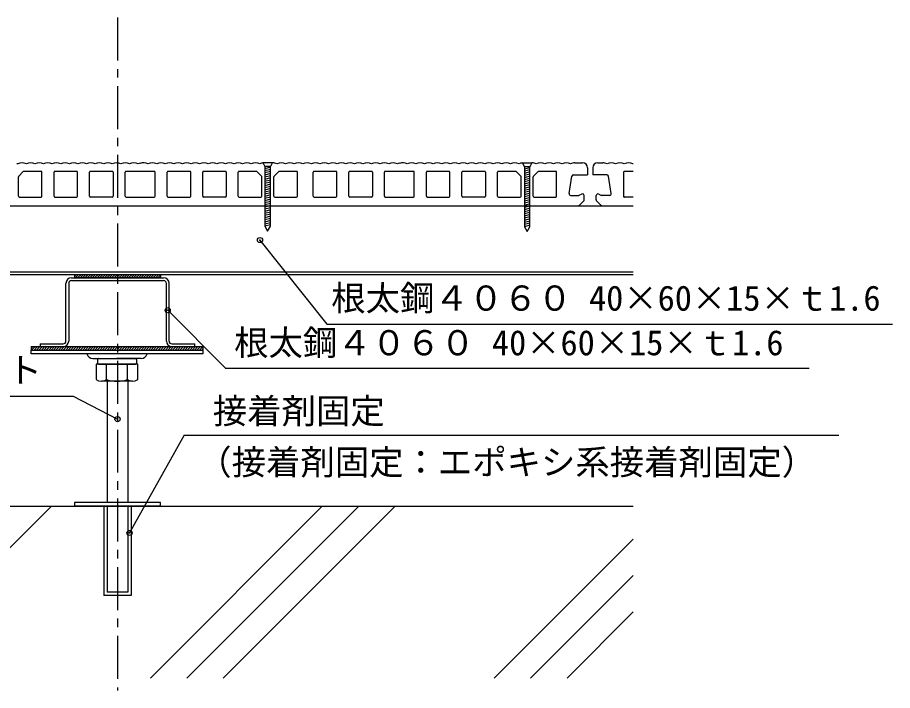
# Model space of a CAD drawing. Units: millimetres, scale not verified. Extents: x -1033 to 1029, y -737 to 700.
# Drawn here: x -438 to 71, y -428 to -36 of the extents above; entities that cross this region are included whole.
import ezdxf
from ezdxf.enums import TextEntityAlignment as Align

# ---------------------------------------------------------------- set-up
doc = ezdxf.new("R2010")
doc.units = ezdxf.units.MM
doc.header["$LTSCALE"] = 5
doc.header["$PDMODE"] = 32
doc.header["$PDSIZE"] = 3
doc.linetypes.add('CHAIN1', pattern=[8, 5, -1, 1, -1])
for name, color, linetype in [('0-0_中心線', 4, 'CHAIN1'), ('0-1_中線', 7, 'Continuous'), ('0-2_太線１', 3, 'Continuous'), ('0-3_太線２', 2, 'Continuous'), ('0-6_文字', 7, 'Continuous')]:
    doc.layers.add(name, color=color, linetype=linetype)
doc.styles.add('ＭＳ ゴシック', font='')
doc.styles.get('ＭＳ ゴシック').set_extended_font_data('MS Gothic')

msp = doc.modelspace()

# ---------------------------------------------------------------- linework, layer by layer
at = {"layer": '0-0_中心線'}
msp.add_line((-380.012, -36.173), (-380.012, -428.024), dxfattribs=at)
at = {"layer": '0-1_中線'}
for p, q in [((-295.504, -120.511), (-289.904, -120.511)), ((-144.568, -120.782), (-138.968, -120.782)), ((-291.104, -123.364), (-294.304, -124.221)), ((-291.104, -124.606), (-294.304, -125.464)), ((-291.104, -125.848), (-294.304, -126.706)), ((-291.104, -127.091), (-294.304, -127.948)), ((-140.168, -123.635), (-143.368, -124.492)), ((-140.168, -124.877), (-143.368, -125.735)), ((-140.168, -126.12), (-143.368, -126.977)), ((-291.104, -128.333), (-294.304, -129.191)), ((-291.104, -129.575), (-294.304, -130.433)), ((-291.104, -130.818), (-294.304, -131.675)), ((-291.104, -132.06), (-294.304, -132.918)), ((-140.168, -127.362), (-143.368, -128.219)), ((-140.168, -128.604), (-143.368, -129.462)), ((-140.168, -129.847), (-143.368, -130.704)), ((-140.168, -131.089), (-143.368, -131.946)), ((-140.168, -132.331), (-143.368, -133.189)), ((-291.104, -133.302), (-294.304, -134.16)), ((-291.104, -134.545), (-294.304, -135.402)), ((-291.104, -135.787), (-294.304, -136.645)), ((-291.104, -137.029), (-294.304, -137.887)), ((-140.168, -133.574), (-143.368, -134.431)), ((-140.168, -134.816), (-143.368, -135.673)), ((-140.168, -136.058), (-143.368, -136.916)), ((-140.168, -137.301), (-143.368, -138.158)), ((-291.104, -138.272), (-294.304, -139.129)), ((-291.104, -139.514), (-294.304, -140.372)), ((-291.104, -140.756), (-294.304, -141.614)), ((-291.104, -141.999), (-294.304, -142.856)), ((-140.168, -138.543), (-143.368, -139.4)), ((-140.168, -139.785), (-143.368, -140.643)), ((-140.168, -141.028), (-143.368, -141.885)), ((-140.168, -142.27), (-143.368, -143.127)), ((-680.012, -145.773), (-80.012, -145.773)), ((-291.104, -143.241), (-294.304, -144.098)), ((-291.104, -144.483), (-294.304, -145.341)), ((-291.104, -145.726), (-294.304, -146.583)), ((-291.104, -146.968), (-294.304, -147.826)), ((-140.168, -143.512), (-143.368, -144.37)), ((-140.168, -144.755), (-143.368, -145.612)), ((-140.168, -145.997), (-143.368, -146.854)), ((-140.168, -147.239), (-143.368, -148.097)), ((-291.104, -148.21), (-294.304, -149.068)), ((-291.104, -149.453), (-294.304, -150.31)), ((-291.104, -150.695), (-294.304, -151.552)), ((-291.104, -151.937), (-294.304, -152.795)), ((-140.168, -148.482), (-143.368, -149.339)), ((-140.168, -149.724), (-143.368, -150.581)), ((-140.168, -150.966), (-143.368, -151.824)), ((-140.168, -152.209), (-143.368, -153.066)), ((-291.104, -153.18), (-294.304, -154.037)), ((-291.104, -154.422), (-294.304, -155.28)), ((-291.104, -155.664), (-294.304, -156.522)), ((-291.104, -156.907), (-294.304, -157.764)), ((-140.168, -153.451), (-143.368, -154.308)), ((-140.168, -154.693), (-143.368, -155.551)), ((-140.168, -155.936), (-143.368, -156.793)), ((-140.168, -157.178), (-143.368, -158.035)), ((-680.012, -184.173), (-80.012, -184.173)), ((-680.012, -185.773), (-80.012, -185.773)), ((-406.812, -187.773), (-353.212, -187.773)), ((-410.012, -224.573), (-410.012, -190.973)), ((-408.412, -190.973), (-408.412, -224.573)), ((-406.812, -189.373), (-353.212, -189.373)), ((-351.612, -224.573), (-351.612, -190.973)), ((-350.012, -224.573), (-350.012, -190.973)), ((-425.012, -226.173), (-425.012, -227.773)), ((-425.012, -226.173), (-411.612, -226.173)), ((-425.012, -227.773), (-411.612, -227.773)), ((-348.412, -226.173), (-335.012, -226.173)), ((-348.412, -227.773), (-335.012, -227.773)), ((-335.012, -227.773), (-335.012, -226.173)), ((-430.325, -229.773), (-330.325, -229.773)), ((-330.325, -229.773), (-330.325, -232.073)), ((-394.325, -234.773), (-380.325, -234.773)), ((-392.45, -237.973), (-392.45, -247.035)), ((-368.201, -237.973), (-392.45, -237.973)), ((-391.675, -235.273), (-391.675, -237.473)), ((-391.175, -234.773), (-369.475, -234.773)), ((-391.175, -237.973), (-369.475, -237.973)), ((-370.325, -237.973), (-390.325, -237.973)), ((-386.388, -247.035), (-386.388, -237.973)), ((-366.325, -234.773), (-380.325, -234.773)), ((-374.263, -247.035), (-374.263, -237.973)), ((-368.975, -235.273), (-368.975, -237.473)), ((-368.201, -247.035), (-368.201, -237.973)), ((-371.232, -247.973), (-389.419, -247.973)), ((-386.012, -247.973), (-386.012, -318.473)), ((-374.012, -247.973), (-374.012, -318.473)), ((-405.012, -318.473), (-405.012, -320.773)), ((-405.012, -318.473), (-405.012, -320.773)), ((-355.012, -320.773), (-355.012, -318.473)), ((-680.012, -320.773), (-80.012, -320.773)), ((-418.498, -320.773), (-518.498, -420.773)), ((-355.012, -320.773), (-405.012, -320.773)), ((-388.012, -320.773), (-388.012, -372.773)), ((-386.012, -320.773), (-386.012, -370.773)), ((-374.012, -320.773), (-374.012, -370.773)), ((-372.012, -320.773), (-372.012, -372.773)), ((-260.925, -320.773), (-360.925, -420.773)), ((-239.712, -320.773), (-339.712, -420.773)), ((-218.498, -320.773), (-318.498, -420.773)), ((-80.012, -339.861), (-160.925, -420.773)), ((-80.012, -361.074), (-139.712, -420.773)), ((-374.012, -370.773), (-386.012, -370.773)), ((-372.012, -372.773), (-388.012, -372.773)), ((-80.012, -382.287), (-118.498, -420.773))]:
    msp.add_line(p, q, dxfattribs=at)
for points in [[(-295.504, -120.511), (-295.445, -120.628), (-294.304, -122.911)], [(-289.904, -120.511), (-291.104, -122.911), (-294.304, -122.911)], [(-144.568, -120.782), (-144.509, -120.899), (-143.368, -123.182)], [(-138.968, -120.782), (-140.168, -123.182), (-143.368, -123.182)], [(-294.304, -122.911), (-294.304, -157.739), (-292.704, -160.511), (-291.104, -157.739), (-291.104, -122.911)], [(-143.368, -123.182), (-143.368, -158.011), (-141.768, -160.782), (-140.168, -158.011), (-140.168, -123.182)], [(-330.325, -232.073), (-430.325, -232.073), (-430.325, -229.773)], [(-355.012, -320.773), (-355.012, -318.473), (-405.012, -318.473)]]:
    msp.add_lwpolyline(points, dxfattribs=at)
for centre, radius, start, end in [((-406.812, -190.973), 3.2, 90, 180), ((-353.212, -190.973), 3.2, 0, 90), ((-406.812, -190.973), 1.6, 90, 180), ((-353.212, -190.973), 1.6, 0, 90), ((-411.612, -224.573), 1.6, 270, 0), ((-411.612, -224.573), 3.2, 270, 0), ((-348.412, -224.573), 3.2, 180, 270), ((-348.412, -224.573), 1.6, 180, 270), ((-394.325, -231.155), 3.619, 194.70476, 270), ((-366.325, -231.155), 3.619, 270, 345.29523), ((-391.175, -235.273), 0.5, 90, 180), ((-391.175, -237.473), 0.5, 180, 270), ((-369.475, -235.273), 0.5, 0, 90), ((-369.475, -237.473), 0.5, 270, 0), ((-389.419, -242.606), 5.367, 235.61575, 304.38425), ((-380.325, -227.911), 20.062, 252.41205, 287.58795), ((-371.232, -242.606), 5.367, 235.61575, 304.38425)]:
    msp.add_arc(centre, radius, start, end, dxfattribs=at)
at = {"layer": '0-2_太線１'}
for p, q in [((-405.012, -185.773), (-405.012, -187.773)), ((-405.012, -185.773), (-355.012, -185.773)), ((-404.073, -185.773), (-405.012, -186.712)), ((-355.012, -187.773), (-405.012, -187.773)), ((-402.659, -185.773), (-404.659, -187.773)), ((-401.245, -185.773), (-403.245, -187.773)), ((-399.831, -185.773), (-401.831, -187.773)), ((-398.417, -185.773), (-400.417, -187.773)), ((-397.002, -185.773), (-399.002, -187.773)), ((-395.588, -185.773), (-397.588, -187.773)), ((-394.174, -185.773), (-396.174, -187.773)), ((-392.76, -185.773), (-394.76, -187.773)), ((-391.346, -185.773), (-393.346, -187.773)), ((-389.931, -185.773), (-391.931, -187.773)), ((-388.517, -185.773), (-390.517, -187.773)), ((-387.103, -185.773), (-389.103, -187.773)), ((-385.689, -185.773), (-387.689, -187.773)), ((-384.274, -185.773), (-386.274, -187.773)), ((-382.86, -185.773), (-384.86, -187.773)), ((-381.446, -185.773), (-383.446, -187.773)), ((-380.032, -185.773), (-382.032, -187.773)), ((-378.618, -185.773), (-380.618, -187.773)), ((-377.203, -185.773), (-379.203, -187.773)), ((-375.789, -185.773), (-377.789, -187.773)), ((-374.375, -185.773), (-376.375, -187.773)), ((-372.961, -185.773), (-374.961, -187.773)), ((-371.547, -185.773), (-373.547, -187.773)), ((-370.132, -185.773), (-372.132, -187.773)), ((-368.718, -185.773), (-370.718, -187.773)), ((-367.304, -185.773), (-369.304, -187.773)), ((-365.89, -185.773), (-367.89, -187.773)), ((-364.475, -185.773), (-366.475, -187.773)), ((-363.061, -185.773), (-365.061, -187.773)), ((-361.647, -185.773), (-363.647, -187.773)), ((-360.233, -185.773), (-362.233, -187.773)), ((-358.819, -185.773), (-360.819, -187.773)), ((-357.404, -185.773), (-359.404, -187.773)), ((-355.99, -185.773), (-357.99, -187.773)), ((-355.012, -186.209), (-356.576, -187.773)), ((-355.012, -187.624), (-355.162, -187.773)), ((-355.012, -185.773), (-355.012, -187.773)), ((-430.325, -227.773), (-430.325, -229.773)), ((-429.387, -227.773), (-430.325, -228.712)), ((-427.973, -227.773), (-429.973, -229.773)), ((-426.558, -227.773), (-428.558, -229.773)), ((-425.144, -227.773), (-427.144, -229.773)), ((-423.73, -227.773), (-425.73, -229.773)), ((-422.316, -227.773), (-424.316, -229.773)), ((-420.901, -227.773), (-422.901, -229.773)), ((-419.487, -227.773), (-421.487, -229.773)), ((-418.073, -227.773), (-420.073, -229.773)), ((-416.659, -227.773), (-418.659, -229.773)), ((-415.245, -227.773), (-417.245, -229.773)), ((-413.83, -227.773), (-415.83, -229.773)), ((-412.416, -227.773), (-414.416, -229.773)), ((-411.002, -227.773), (-413.002, -229.773)), ((-409.588, -227.773), (-411.588, -229.773)), ((-408.174, -227.773), (-410.174, -229.773)), ((-406.759, -227.773), (-408.759, -229.773)), ((-405.345, -227.773), (-407.345, -229.773)), ((-403.931, -227.773), (-405.931, -229.773)), ((-402.517, -227.773), (-404.517, -229.773)), ((-401.102, -227.773), (-403.102, -229.773)), ((-399.688, -227.773), (-401.688, -229.773)), ((-398.274, -227.773), (-400.274, -229.773)), ((-396.86, -227.773), (-398.86, -229.773)), ((-395.446, -227.773), (-397.446, -229.773)), ((-394.031, -227.773), (-396.031, -229.773)), ((-392.617, -227.773), (-394.617, -229.773)), ((-391.203, -227.773), (-393.203, -229.773)), ((-389.789, -227.773), (-391.789, -229.773)), ((-388.375, -227.773), (-390.375, -229.773)), ((-386.96, -227.773), (-388.96, -229.773)), ((-385.546, -227.773), (-387.546, -229.773)), ((-384.132, -227.773), (-386.132, -229.773)), ((-382.718, -227.773), (-384.718, -229.773)), ((-381.303, -227.773), (-383.303, -229.773)), ((-379.889, -227.773), (-381.889, -229.773)), ((-378.475, -227.773), (-380.475, -229.773)), ((-377.061, -227.773), (-379.061, -229.773)), ((-375.647, -227.773), (-377.647, -229.773)), ((-374.232, -227.773), (-376.232, -229.773)), ((-372.818, -227.773), (-374.818, -229.773)), ((-371.404, -227.773), (-373.404, -229.773)), ((-369.99, -227.773), (-371.99, -229.773)), ((-368.576, -227.773), (-370.576, -229.773)), ((-367.161, -227.773), (-369.161, -229.773)), ((-365.747, -227.773), (-367.747, -229.773)), ((-364.333, -227.773), (-366.333, -229.773)), ((-362.919, -227.773), (-364.919, -229.773)), ((-361.504, -227.773), (-363.504, -229.773)), ((-360.09, -227.773), (-362.09, -229.773)), ((-358.676, -227.773), (-360.676, -229.773)), ((-357.262, -227.773), (-359.262, -229.773)), ((-355.848, -227.773), (-357.848, -229.773)), ((-354.433, -227.773), (-356.433, -229.773)), ((-353.019, -227.773), (-355.019, -229.773)), ((-351.605, -227.773), (-353.605, -229.773)), ((-350.191, -227.773), (-352.191, -229.773)), ((-348.777, -227.773), (-350.777, -229.773)), ((-347.362, -227.773), (-349.362, -229.773)), ((-345.948, -227.773), (-347.948, -229.773)), ((-344.534, -227.773), (-346.534, -229.773)), ((-343.12, -227.773), (-345.12, -229.773)), ((-341.705, -227.773), (-343.705, -229.773)), ((-340.291, -227.773), (-342.291, -229.773)), ((-338.877, -227.773), (-340.877, -229.773)), ((-337.463, -227.773), (-339.463, -229.773)), ((-336.049, -227.773), (-338.049, -229.773)), ((-334.634, -227.773), (-336.634, -229.773)), ((-333.22, -227.773), (-335.22, -229.773)), ((-331.806, -227.773), (-333.806, -229.773)), ((-330.392, -227.773), (-332.392, -229.773)), ((-330.325, -229.121), (-330.978, -229.773))]:
    msp.add_line(p, q, dxfattribs=at)
msp.add_lwpolyline([(-430.325, -227.773), (-330.325, -227.773), (-330.325, -229.773)], dxfattribs=at)
at = {"layer": '0-3_太線２'}
for p, q in [((-113.942, -120.782), (-109.568, -120.782)), ((-100.568, -120.782), (-97.742, -120.782)), ((-434.815, -125.928), (-437.522, -128.635)), ((-424.468, -125.782), (-434.461, -125.782)), ((-423.968, -140.282), (-423.968, -126.282)), ((-416.968, -140.282), (-416.968, -126.282)), ((-403.768, -125.782), (-416.468, -125.782)), ((-403.268, -140.282), (-403.268, -126.282)), ((-396.268, -140.282), (-396.268, -126.282)), ((-383.068, -125.782), (-395.768, -125.782)), ((-382.568, -126.282), (-382.568, -140.282)), ((-375.568, -140.282), (-375.568, -126.282)), ((-366.868, -125.782), (-375.068, -125.782)), ((-358.668, -125.782), (-366.868, -125.782)), ((-358.168, -140.282), (-358.168, -126.282)), ((-351.168, -140.282), (-351.168, -126.282)), ((-337.968, -125.782), (-350.668, -125.782)), ((-337.468, -140.282), (-337.468, -126.282)), ((-330.468, -140.282), (-330.468, -126.282)), ((-317.268, -125.782), (-329.968, -125.782)), ((-316.768, -126.282), (-316.768, -140.282)), ((-309.768, -140.282), (-309.768, -126.282)), ((-299.275, -125.782), (-309.268, -125.782)), ((-296.215, -128.635), (-298.922, -125.928)), ((-286.215, -125.928), (-288.922, -128.635)), ((-275.868, -125.782), (-285.861, -125.782)), ((-275.368, -140.282), (-275.368, -126.282)), ((-266.168, -140.282), (-266.168, -126.282)), ((-252.968, -125.782), (-265.668, -125.782)), ((-252.468, -140.282), (-252.468, -126.282)), ((-245.468, -140.282), (-245.468, -126.282)), ((-232.268, -125.782), (-244.968, -125.782)), ((-231.768, -126.282), (-231.768, -140.282)), ((-224.768, -140.282), (-224.768, -126.282)), ((-216.068, -125.782), (-224.268, -125.782)), ((-207.868, -125.782), (-216.068, -125.782)), ((-207.368, -140.282), (-207.368, -126.282)), ((-200.368, -140.282), (-200.368, -126.282)), ((-187.168, -125.782), (-199.868, -125.782)), ((-186.668, -140.282), (-186.668, -126.282)), ((-179.668, -140.282), (-179.668, -126.282)), ((-166.468, -125.782), (-179.168, -125.782)), ((-165.968, -126.282), (-165.968, -140.282)), ((-158.968, -140.282), (-158.968, -126.282)), ((-148.475, -125.782), (-158.468, -125.782)), ((-145.415, -128.635), (-148.122, -125.928)), ((-135.415, -125.928), (-138.122, -128.635)), ((-125.068, -125.782), (-135.061, -125.782)), ((-124.568, -140.282), (-124.568, -126.282)), ((-106.568, -123.782), (-106.568, -127.782)), ((-103.568, -123.782), (-103.568, -127.782)), ((-85.742, -126.317), (-85.742, -140.317)), ((-80.012, -125.791), (-85.083, -125.791)), ((-437.668, -140.282), (-437.668, -128.989)), ((-296.068, -140.282), (-296.068, -128.989)), ((-289.068, -140.282), (-289.068, -128.989)), ((-145.268, -140.282), (-145.268, -128.989)), ((-138.268, -140.282), (-138.268, -128.989)), ((-117.374, -138.618), (-115.707, -128.618)), ((-114.721, -127.782), (-106.568, -127.782)), ((-95.415, -127.782), (-103.568, -127.782)), ((-92.762, -138.618), (-94.429, -128.618)), ((-437.168, -140.782), (-424.468, -140.782)), ((-416.468, -140.782), (-403.768, -140.782)), ((-383.068, -140.782), (-395.768, -140.782)), ((-375.068, -140.782), (-366.868, -140.782)), ((-366.868, -140.782), (-358.668, -140.782)), ((-350.668, -140.782), (-337.968, -140.782)), ((-317.268, -140.782), (-329.968, -140.782)), ((-309.268, -140.782), (-296.568, -140.782)), ((-288.568, -140.782), (-275.868, -140.782)), ((-265.668, -140.782), (-252.968, -140.782)), ((-232.268, -140.782), (-244.968, -140.782)), ((-224.268, -140.782), (-216.068, -140.782)), ((-216.068, -140.782), (-207.868, -140.782)), ((-199.868, -140.782), (-187.168, -140.782)), ((-166.468, -140.782), (-179.168, -140.782)), ((-158.468, -140.782), (-145.768, -140.782)), ((-137.768, -140.782), (-125.068, -140.782)), ((-116.388, -139.782), (-111.568, -139.782)), ((-110.015, -139.006), (-111.568, -139.782)), ((-108.568, -142.368), (-108.568, -139.9)), ((-101.568, -142.368), (-101.568, -139.9)), ((-100.121, -139.006), (-98.568, -139.782)), ((-93.749, -139.782), (-98.568, -139.782)), ((-80.012, -140.791), (-85.083, -140.791)), ((-458.027, -145.782), (-111.982, -145.782)), ((-108.861, -143.075), (-111.275, -145.489)), ((-101.275, -143.075), (-98.861, -145.489)), ((-98.154, -145.782), (-82.227, -145.782))]:
    msp.add_line(p, q, dxfattribs=at)
for centre, radius, start, end in [((-440.542, -125.782), 5, 60, 66.77513), ((-435.542, -125.782), 5, 60, 120), ((-430.542, -125.782), 5, 60, 120), ((-425.542, -125.782), 5, 60, 120), ((-420.542, -125.782), 5, 60, 120), ((-415.542, -125.782), 5, 60, 120), ((-410.542, -125.782), 5, 60, 120), ((-405.542, -125.782), 5, 60, 120), ((-400.542, -125.782), 5, 60, 120), ((-395.542, -125.782), 5, 60, 120), ((-390.542, -125.782), 5, 60, 120), ((-385.542, -125.782), 5, 60, 120), ((-380.542, -125.782), 5, 60, 120), ((-375.542, -125.782), 5, 60, 120), ((-370.542, -125.782), 5, 60, 120), ((-365.542, -125.782), 5, 105.37489, 120), ((-364.742, -125.782), 5, 60, 115.15912), ((-359.742, -125.782), 5, 60, 120), ((-354.742, -125.782), 5, 60, 120), ((-349.742, -125.782), 5, 60, 120), ((-344.742, -125.782), 5, 60, 120), ((-339.742, -125.782), 5, 60, 120), ((-334.742, -125.782), 5, 60, 120), ((-329.742, -125.782), 5, 60, 120), ((-324.742, -125.782), 5, 60, 120), ((-319.742, -125.782), 5, 60, 120), ((-314.742, -125.782), 5, 60, 120), ((-309.742, -125.782), 5, 60, 120), ((-304.742, -125.782), 5, 60, 120), ((-299.742, -125.782), 5, 60, 120), ((-294.742, -125.782), 5, 96.97525, 120), ((-289.742, -125.782), 5, 60, 90.29496), ((-284.742, -125.782), 5, 60, 120), ((-279.742, -125.782), 5, 60, 120), ((-274.742, -125.782), 5, 60, 120), ((-269.742, -125.782), 5, 60, 120), ((-264.742, -125.782), 5, 60, 120), ((-259.742, -125.782), 5, 60, 120), ((-254.742, -125.782), 5, 60, 120), ((-249.742, -125.782), 5, 60, 120), ((-244.742, -125.782), 5, 60, 120), ((-239.742, -125.782), 5, 60, 120), ((-234.742, -125.782), 5, 60, 120), ((-229.742, -125.782), 5, 60, 120), ((-224.742, -125.782), 5, 60, 120), ((-219.742, -125.782), 5, 60, 120), ((-214.742, -125.782), 5, 105.37489, 120), ((-213.942, -125.782), 5, 60, 115.15912), ((-208.942, -125.782), 5, 60, 120), ((-203.942, -125.782), 5, 60, 120), ((-198.942, -125.782), 5, 60, 120), ((-193.942, -125.782), 5, 60, 120), ((-188.942, -125.782), 5, 60, 120), ((-183.942, -125.782), 5, 60, 120), ((-178.942, -125.782), 5, 60, 120), ((-173.942, -125.782), 5, 60, 120), ((-168.942, -125.782), 5, 60, 120), ((-163.942, -125.782), 5, 60, 120), ((-158.942, -125.782), 5, 60, 120), ((-153.942, -125.782), 5, 60, 120), ((-148.942, -125.782), 5, 60, 120), ((-143.942, -125.782), 5, 96.97525, 120), ((-138.942, -125.782), 5, 60, 90.29496), ((-133.942, -125.782), 5, 60, 120), ((-128.942, -125.782), 5, 60, 120), ((-123.942, -125.782), 5, 60, 120), ((-118.942, -125.782), 5, 60, 120), ((-113.942, -125.782), 5, 90, 120), ((-109.568, -123.782), 3, 0, 90), ((-100.568, -123.782), 3, 90, 180), ((-97.742, -125.782), 5, 60, 90), ((-92.742, -125.782), 5, 60, 120), ((-87.742, -125.782), 5, 60, 120), ((-82.758, -125.791), 5, 60, 119.80017), ((-77.758, -125.791), 5, 116.80335, 120), ((-434.461, -126.282), 0.5, 90, 135), ((-424.468, -126.282), 0.5, 0, 90), ((-416.468, -126.282), 0.5, 90, 180), ((-403.768, -126.282), 0.5, 0, 90), ((-395.768, -126.282), 0.5, 90, 180), ((-383.068, -126.282), 0.5, 0, 90), ((-375.068, -126.282), 0.5, 90, 180), ((-358.668, -126.282), 0.5, 0, 90), ((-350.668, -126.282), 0.5, 90, 180), ((-337.968, -126.282), 0.5, 0, 90), ((-329.968, -126.282), 0.5, 90, 180), ((-317.268, -126.282), 0.5, 0, 90), ((-309.268, -126.282), 0.5, 90, 180), ((-299.275, -126.282), 0.5, 45, 90), ((-285.861, -126.282), 0.5, 90, 135), ((-275.868, -126.282), 0.5, 0, 90), ((-265.668, -126.282), 0.5, 90, 180), ((-252.968, -126.282), 0.5, 0, 90), ((-244.968, -126.282), 0.5, 90, 180), ((-232.268, -126.282), 0.5, 0, 90), ((-224.268, -126.282), 0.5, 90, 180), ((-207.868, -126.282), 0.5, 0, 90), ((-199.868, -126.282), 0.5, 90, 180), ((-187.168, -126.282), 0.5, 0, 90), ((-179.168, -126.282), 0.5, 90, 180), ((-166.468, -126.282), 0.5, 0, 90), ((-158.468, -126.282), 0.5, 90, 180), ((-148.475, -126.282), 0.5, 45, 90), ((-135.061, -126.282), 0.5, 90, 135), ((-125.068, -126.282), 0.5, 0, 90), ((-85.242, -126.317), 0.5, 90, 180), ((-85.083, -126.291), 0.5, 90, 108.56334), ((-437.168, -128.989), 0.5, 135, 180), ((-296.568, -128.989), 0.5, 0, 45), ((-288.568, -128.989), 0.5, 135, 180), ((-145.768, -128.989), 0.5, 0, 45), ((-137.768, -128.989), 0.5, 135, 180), ((-114.721, -128.782), 1, 90, 170.53768), ((-95.415, -128.782), 1, 9.46232, 90), ((-437.168, -140.282), 0.5, 180, 270), ((-424.468, -140.282), 0.5, 270, 0), ((-416.468, -140.282), 0.5, 180, 270), ((-403.768, -140.282), 0.5, 270, 0), ((-395.768, -140.282), 0.5, 180, 270), ((-383.068, -140.282), 0.5, 270, 0), ((-375.068, -140.282), 0.5, 180, 270), ((-358.668, -140.282), 0.5, 270, 0), ((-350.668, -140.282), 0.5, 180, 270), ((-337.968, -140.282), 0.5, 270, 0), ((-329.968, -140.282), 0.5, 180, 270), ((-317.268, -140.282), 0.5, 270, 0), ((-309.268, -140.282), 0.5, 180, 270), ((-296.568, -140.282), 0.5, 270, 0), ((-288.568, -140.282), 0.5, 180, 270), ((-275.868, -140.282), 0.5, 270, 0), ((-265.668, -140.282), 0.5, 180, 270), ((-252.968, -140.282), 0.5, 270, 0), ((-244.968, -140.282), 0.5, 180, 270), ((-232.268, -140.282), 0.5, 270, 0), ((-224.268, -140.282), 0.5, 180, 270), ((-207.868, -140.282), 0.5, 270, 0), ((-199.868, -140.282), 0.5, 180, 270), ((-187.168, -140.282), 0.5, 270, 0), ((-179.168, -140.282), 0.5, 180, 270), ((-166.468, -140.282), 0.5, 270, 0), ((-158.468, -140.282), 0.5, 180, 270), ((-145.768, -140.282), 0.5, 270, 0), ((-137.768, -140.282), 0.5, 180, 270), ((-125.068, -140.282), 0.5, 270, 0), ((-116.388, -138.782), 1, 170.53768, 270), ((-109.568, -139.9), 1, 0, 116.56505), ((-109.568, -142.368), 1, 315, 0), ((-100.568, -139.9), 1, 63.43495, 180), ((-100.568, -142.368), 1, 180, 225), ((-93.749, -138.782), 1, 270, 9.46232), ((-85.242, -140.317), 0.5, 180, 270), ((-85.083, -140.291), 0.5, 251.43666, 270), ((-111.982, -144.782), 1, 270, 315), ((-98.154, -144.782), 1, 225, 270)]:
    msp.add_arc(centre, radius, start, end, dxfattribs=at)
at = {"layer": '0-6_文字'}
for p, q in [((-350.812, -206.619), (-317.375, -240.056)), ((-317.375, -240.257), (22.414, -240.257)), ((-538.057, -256.704), (-405.907, -256.704)), ((-405.907, -256.704), (-380.012, -270.016)), ((-341.159, -279.331), (-373.012, -336.269)), ((-341.159, -279.331), (39.551, -279.331))]:
    msp.add_line(p, q, dxfattribs=at)
msp.add_lwpolyline([(-297.156, -165.778), (-258.272, -214.758), (70.802, -214.758)], dxfattribs=at)
for p in [(-297.156, -165.778), (-350.812, -206.619), (-380.012, -270.016), (-373.012, -336.269)]:
    msp.add_point(p, dxfattribs=at)

# ---------------------------------------------------------------- texts
at = {"layer": '0-6_文字', "style": 'ＭＳ ゴシック'}
for s, p in [('根太鋼４０６０ 40×60×15×ｔ1.6', (-255.663, -211.274)), ('根太鋼４０６０ 40×60×15×ｔ1.6', (-312.159, -237.247)), ('1/2"ボルト', (-523.859, -253.232)), ('接着剤固定', (-324.577, -277.023)), ('（接着剤固定：エポキシ系接着剤固定）', (-333.609, -306.775))]:
    msp.add_text(s, height=14.66, dxfattribs=at).set_placement(p, align=Align.BOTTOM_LEFT)

doc.saveas('drawing.dxf')
